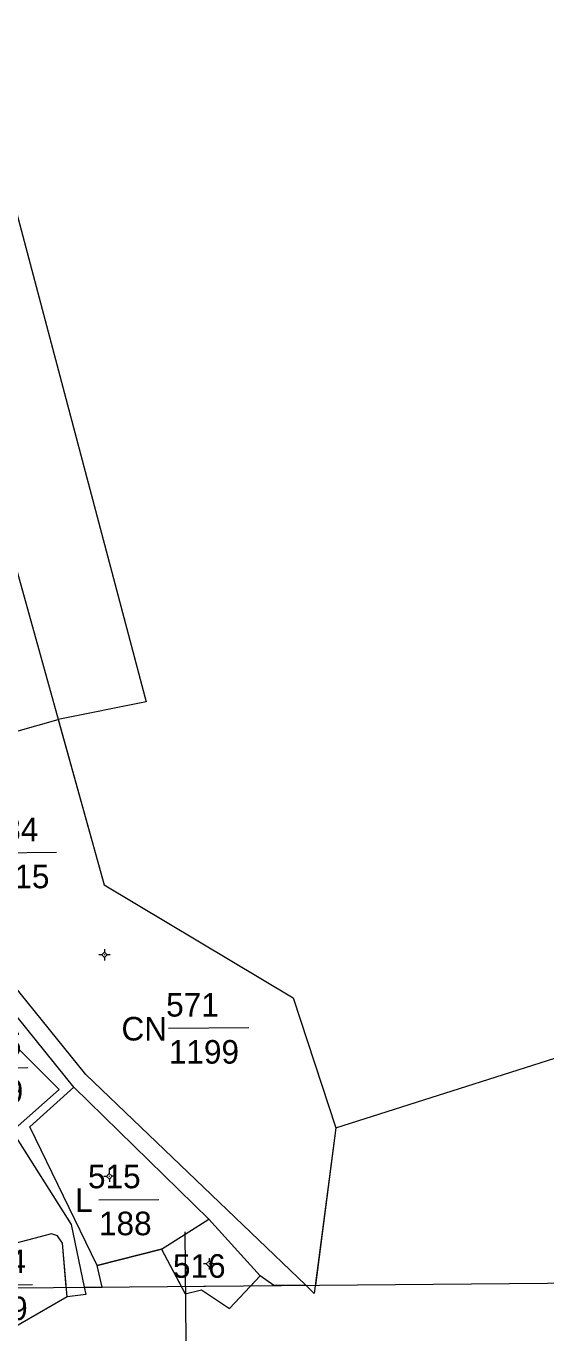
# Model space of a CAD drawing. Header units: metres. Extents: x 550490 to 551626, y 1839168 to 1840631.
# Drawn here: x 551142 to 551199.2, y 1839489.8 to 1839634.7 of the extents above; entities that cross this region are included whole.
import ezdxf
from ezdxf.enums import TextEntityAlignment as Align

# ---------------------------------------------------------------- set-up
doc = ezdxf.new("R2010")
doc.units = ezdxf.units.M
doc.header["$MEASUREMENT"] = 0
for name, color, linetype, lineweight in [('Level 10', 7, 'Continuous', 0), ('Level 11', 7, 'Continuous', 0), ('Level 13', 7, 'Continuous', 0), ('Level 22', 7, 'Continuous', 0), ('Level 63', 7, 'Continuous', 0)]:
    doc.layers.add(name, color=color, linetype=linetype, lineweight=lineweight)
doc.styles.add('Style-FmSimple', font='FmSimple.shx')

# ---------------------------------------------------------------- blocks, each defined once
blk = doc.blocks.new('CENTRD')
at = {"layer": 'Level 11', "linetype": 'Continuous', "lineweight": 0}
h = blk.add_hatch(color=1, dxfattribs=at)
edge = h.paths.add_edge_path()
edge.add_arc((0.2, 0.2), 1.5, 0, 360)
at = {"layer": 'Level 11', "color": 1, "linetype": 'Continuous', "lineweight": 0}
for p, q in [((0, 6.2), (-6.2, 0)), ((0, 12.4), (0, 6.2)), ((6.2, 0.2), (0, 6.2)), ((0.2, -6.2), (6.2, 0.2)), ((12.4, 0.2), (6.2, 0.2)), ((-6.2, 0), (-12.4, 0)), ((-6.2, 0), (0.2, -6.2)), ((0.2, -6.2), (0.2, -12.4))]:
    blk.add_line(p, q, dxfattribs=at)
blk = doc.blocks.new('N_THUA_493')
at = {"layer": 'Level 13', "color": 3, "linetype": 'Continuous', "lineweight": 0}
blk.add_line((356057.16, 1839432.26), (356066, 1839432.33), dxfattribs=at)
at = {"layer": 'Level 13', "color": 3, "linetype": 'Continuous', "lineweight": 0, "style": 'Style-FmSimple'}
for s, p in [('571', (356056.89, 1839434.84999)), ('CN', (356051.97, 1839432.20999)), ('1199', (356057.19, 1839429.65999))]:
    blk.add_text(s, height=2.59998, dxfattribs=at).set_placement(p, align=Align.MIDDLE_LEFT)
blk = doc.blocks.new('N_THUA_509')
at = {"layer": 'Level 13', "color": 3, "linetype": 'Continuous', "lineweight": 0}
blk.add_line((356043.57, 1839424.75), (356050.2, 1839424.81), dxfattribs=at)
at = {"layer": 'Level 13', "color": 3, "linetype": 'Continuous', "lineweight": 0, "style": 'Style-FmSimple'}
for s, p in [('484', (356042.39, 1839427.33999)), ('L', (356040.99, 1839424.71999)), ('115', (356043.61, 1839422.14999))]:
    blk.add_text(s, height=2.59998, dxfattribs=at).set_placement(p, align=Align.MIDDLE_LEFT)
blk = doc.blocks.new('N_THUA_545')
at = {"layer": 'Level 13', "color": 3, "linetype": 'Continuous', "lineweight": 0}
blk.add_line((356042.82, 1839419.55), (356047.24, 1839419.59), dxfattribs=at)
at = {"layer": 'Level 13', "color": 3, "linetype": 'Continuous', "lineweight": 0, "style": 'Style-FmSimple'}
for s, p in [('485', (356040.73, 1839422.13999)), ('L', (356040.23, 1839419.52999)), ('89', (356042.86, 1839416.95999))]:
    blk.add_text(s, height=2.59998, dxfattribs=at).set_placement(p, align=Align.MIDDLE_LEFT)
blk = doc.blocks.new('N_THUA_557')
at = {"layer": 'Level 13', "color": 3, "linetype": 'Continuous', "lineweight": 0}
blk.add_line((356055.04, 1839407.76), (356061.66, 1839407.82), dxfattribs=at)
at = {"layer": 'Level 13', "color": 3, "linetype": 'Continuous', "lineweight": 0, "style": 'Style-FmSimple'}
for s, p in [('515', (356053.86, 1839410.34999)), ('L', (356052.45, 1839407.73999)), ('188', (356055.07, 1839405.16999))]:
    blk.add_text(s, height=2.59998, dxfattribs=at).set_placement(p, align=Align.MIDDLE_LEFT)
blk = doc.blocks.new('N_THUA_586')
at = {"layer": 'Level 13', "color": 3, "linetype": 'Continuous', "lineweight": 0, "style": 'Style-FmSimple'}
blk.add_text('516', height=2.59998, dxfattribs=at).set_placement((356060.83, 1839398.09999), align=Align.MIDDLE_LEFT)
blk = doc.blocks.new('N_THUA_589')
at = {"layer": 'Level 13', "color": 3, "linetype": 'Continuous', "lineweight": 0}
blk.add_line((356043.88, 1839396.02), (356048.3, 1839396.06), dxfattribs=at)
at = {"layer": 'Level 13', "color": 3, "linetype": 'Continuous', "lineweight": 0, "style": 'Style-FmSimple'}
for s, p in [('514', (356041.79, 1839398.60999)), ('L', (356041.29, 1839395.99999)), ('99', (356043.92, 1839393.42999))]:
    blk.add_text(s, height=2.59998, dxfattribs=at).set_placement(p, align=Align.MIDDLE_LEFT)

msp = doc.modelspace()

# ---------------------------------------------------------------- linework, layer by layer
at = {"layer": 'Level 10', "color": 1, "linetype": 'Continuous', "lineweight": 0, "flags": 128}
for points in [[(551117.57, 1839658.77), (551120.51, 1839648.18), (551131.24, 1839650.62), (551155.18, 1839560.21), (551145.47, 1839558.29)], [(551125.09, 1839552.51), (551145.47, 1839558.29)]]:
    msp.add_lwpolyline(points, dxfattribs=at)
at = {"layer": 'Level 10', "color": 2, "linetype": 'Continuous', "lineweight": 0, "flags": 128}
for points in [[(551145.47, 1839558.29), (551150.54, 1839540.05), (551171.37, 1839527.58), (551176.09, 1839513.24)], [(551172.76, 1839495.9), (551148.53, 1839519.15), (551126.95, 1839545.85), (551125.09, 1839552.51)], [(551147.21, 1839517.72), (551125.26, 1839544.96)], [(551136.35, 1839526.73), (551145.6, 1839517.47), (551140.43, 1839512.9)], [(551176.09, 1839513.24), (551200.2, 1839520.93), (551224.97, 1839514.93)], [(551149.79, 1839498.06), (551142.38, 1839513.38), (551147.21, 1839517.72)], [(551147.21, 1839517.72), (551162.1, 1839503.2)], [(551176.09, 1839513.24), (551173.71, 1839494.99), (551172.76, 1839495.9)], [(551140.43, 1839512.9), (551146.91, 1839502.58), (551148.36, 1839495.68)], [(551156.86, 1839499.88), (551162.1, 1839503.2)], [(551167.73, 1839496.94), (551162.1, 1839503.2)], [(551146.46, 1839494.62), (551145.98, 1839500.53), (551145.4, 1839501.35), (551144.74, 1839501.58), (551133.44, 1839498.59)], [(551156.86, 1839499.88), (551149.79, 1839498.06)], [(551156.86, 1839499.88), (551159.47, 1839494.95), (551161.28, 1839495.4), (551164.36, 1839493.34), (551167.73, 1839496.94)], [(551148.36, 1839495.68), (551150.32, 1839495.7), (551149.79, 1839498.06)], [(551172.76, 1839495.9), (551169.24, 1839495.87), (551167.73, 1839496.94)], [(551146.46, 1839494.62), (551139.88, 1839490.79), (551136.77, 1839491.56), (551133.82, 1839494.26)], [(551148.36, 1839495.68), (551148.53, 1839494.88), (551146.46, 1839494.62)]]:
    msp.add_lwpolyline(points, dxfattribs=at)
at = {"layer": 'Level 22', "color": 6, "linetype": 'Continuous', "lineweight": 0, "flags": 128}
for points in [[(551117.57, 1839658.77), (551150.54, 1839540.05), (551171.37, 1839527.58), (551176.09, 1839513.24)], [(551172.76, 1839495.9), (551148.53, 1839519.15), (551126.95, 1839545.85), (551125.09, 1839552.51), (551124.03, 1839561.97), (551118.92, 1839565.86), (551113.04, 1839565.97), (551111.86, 1839568.42), (551110.66, 1839580.95)], [(551147.21, 1839517.72), (551125.26, 1839544.96), (551123.36, 1839552.27)], [(551136.35, 1839526.73), (551145.6, 1839517.47), (551140.43, 1839512.9)], [(551149.79, 1839498.06), (551142.38, 1839513.38), (551147.21, 1839517.72)], [(551147.21, 1839517.72), (551162.1, 1839503.2)], [(551176.09, 1839513.24), (551173.83, 1839495.91)], [(551140.43, 1839512.9), (551146.91, 1839502.58), (551148.36, 1839495.68)], [(551156.86, 1839499.88), (551162.1, 1839503.2)], [(551167.73, 1839496.94), (551162.1, 1839503.2)], [(551146.37, 1839495.67), (551145.98, 1839500.53), (551145.4, 1839501.35), (551144.74, 1839501.58), (551133.44, 1839498.59)], [(551149.79, 1839498.06), (551156.86, 1839499.88)], [(551156.86, 1839499.88), (551159.04, 1839495.78)], [(551166.7, 1839495.84), (551167.73, 1839496.94)], [(551169.24, 1839495.87), (551167.73, 1839496.94)]]:
    msp.add_lwpolyline(points, dxfattribs=at)
at = {"layer": 'Level 22', "color": 3, "linetype": 'Continuous', "lineweight": 0, "flags": 128}
msp.add_lwpolyline([(550751.43, 1839492.21), (551559.41, 1839499.28)], dxfattribs=at)
at = {"layer": 'Level 63', "color": 7, "linetype": 'Continuous', "lineweight": 0}
for p, q in [((551159.59, 1839489.78), (551159.49, 1839501.78)), ((551153.54, 1839495.73), (551165.54, 1839495.83))]:
    msp.add_line(p, q, dxfattribs=at)

# ---------------------------------------------------------------- block references
at = {"layer": 'Level 11', "color": 1, "linetype": 'Continuous', "lineweight": 0, "xscale": 0.04999813735168662, "yscale": 0.04999813735168662, "zscale": 0.04999813735168662}
for p in [(551150.59, 1839532.33), (551151.12, 1839507.9), (551162.12, 1839498.25)]:
    msp.add_blockref('CENTRD', p, dxfattribs=at)
at = {"layer": 'Level 13', "color": 3, "linetype": 'Continuous', "lineweight": 0}
for name, p in [('N_THUA_509', (195095.11, 118.82)), ('N_THUA_493', (195100.49, 91.97)), ('N_THUA_545', (195094.91, 100.32)), ('N_THUA_557', (195094.91, 97.54)), ('N_THUA_589', (195094.34, 99.92)), ('N_THUA_586', (195097.3, 99.92))]:
    msp.add_blockref(name, p, dxfattribs=at)

doc.saveas('drawing.dxf')
